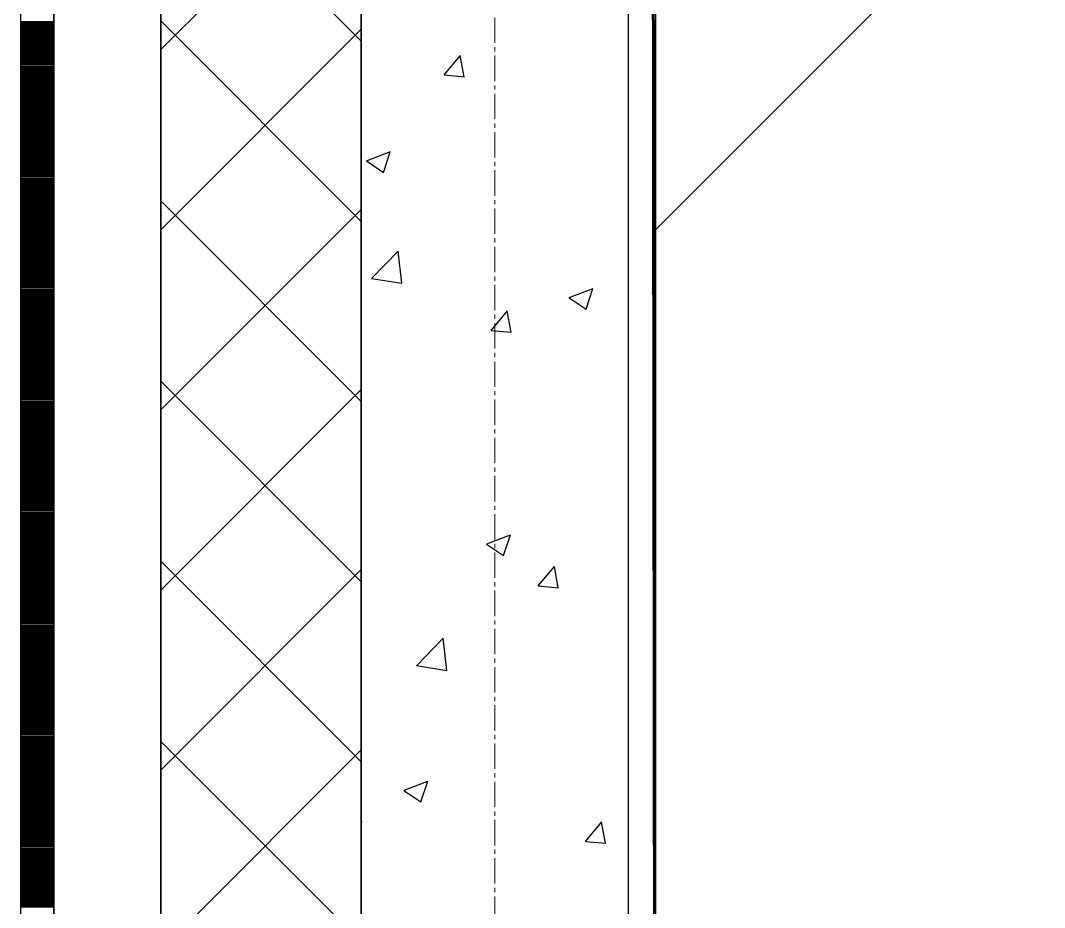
# Model space of a CAD drawing. Header units: millimetres. Extents: x 538266 to 1167394, y 114608 to 637157.
# Drawn here: x 1046079 to 1046845, y 524743 to 525406 of the extents above; entities that cross this region are included whole.
import ezdxf

# ---------------------------------------------------------------- set-up
doc = ezdxf.new("R2010")
doc.units = ezdxf.units.MM
doc.linetypes.add('CENTER2', pattern=[28.575, 19.05, -3.175, 3.175, -3.175])
doc.linetypes.add('DASHED', pattern=[19.05, 12.7, -6.35])
for name, color, linetype, lineweight in [('0) шт стен 3 эт', 150, 'Continuous', 60), ('АР_Стены ПЕНОблок', 52, 'Continuous', 20), ('АР_Тонкая', 254, 'Continuous', 5), ('АР_Утеплитель', 31, 'Continuous', 0), ('АР_Штриховка', 8, 'Continuous', 0)]:
    doc.layers.add(name, color=color, linetype=linetype, lineweight=lineweight)
doc.layers.add('АР_Делит', color=120, linetype='Continuous', lineweight=0, plot=False)
doc.layers.add('РД_Оси_100', color=7, linetype='Continuous', lineweight=0, true_color=0x525252)
doc.layers.add('ФВ-5', color=7, linetype='Continuous')

# ---------------------------------------------------------------- blocks, each defined once
blk = doc.blocks.new('СОШ_2200_АР_ОСИ_М100_28.05.24')
at = {"layer": 'АР_Делит', "color": 251, "linetype": 'DASHED', "true_color": 0x636466}
blk.add_lwpolyline([(114955, 135155), (114955, -355), (93595.036, -355), (93595.036, 13855), (94145, 13855), (94145, 68320), (66055, 68320), (66055, 13857.73), (83455, 13857.73), (83455, -355), (45245, -355), (45245, 13145), (44695, 13145), (44695, 26755), (45245, 26755), (45245, 68320), (20455, 68320), (20455, 26755), (27955, 26755), (27955, 13145), (-355, 13145), (-355, 100855)], dxfattribs=at)
at = {"layer": 'РД_Оси_100', "color": 251, "linetype": 'CENTER2', "true_color": 0x636466}
blk.add_line((0, -6155), (0, 139938.679), dxfattribs=at)
blk = doc.blocks.new('3_этаж1')
at = {"layer": 'АР_Стены ПЕНОблок', "color": 18, "linetype": 'Continuous', "lineweight": 25, "true_color": 0x000000}
for p, q in [((684283.57, 587568.74), (684283.57, 511368.74)), ((684483.57, 511368.74), (684483.57, 587568.74))]:
    blk.add_line(p, q, dxfattribs=at)
at = {"layer": 'АР_Тонкая', "color": 18, "linetype": 'Continuous', "lineweight": 25, "true_color": 0x000000}
for p, q in [((684028.57, 587568.74), (684028.57, 511368.74)), ((684053.57, 587568.74), (684053.57, 511368.74)), ((684053.57, 511368.74), (684053.57, 587568.74)), ((684133.57, 511368.74), (684133.57, 587568.74))]:
    blk.add_line(p, q, dxfattribs=at)
at = {"layer": 'АР_Утеплитель', "color": 18, "linetype": 'Continuous', "lineweight": 25, "true_color": 0x000000}
for p, q in [((684133.57, 587568.74), (684133.57, 511368.74)), ((684283.57, 511368.74), (684283.57, 587568.74))]:
    blk.add_line(p, q, dxfattribs=at)
at = {"layer": 'АР_Штриховка', "color": 18, "linetype": 'Continuous', "lineweight": 25, "true_color": 0x000000}
for p, q in [((684283.57, 525390.75), (684133.57, 525540.75)), ((684133.57, 525384.47), (684283.57, 525534.47)), ((684028.57, 525405.49), (684053.57, 525405.49)), ((684028.57, 525404.49), (684053.57, 525404.49)), ((684028.57, 525403.49), (684053.57, 525403.49)), ((684028.57, 525402.49), (684053.57, 525402.49)), ((684028.57, 525401.49), (684053.57, 525401.49)), ((684028.57, 525400.49), (684053.57, 525400.49)), ((684283.57, 525256.05), (684133.57, 525406.05)), ((684133.57, 525249.76), (684283.57, 525399.76)), ((684028.57, 525399.49), (684053.57, 525399.49)), ((684028.57, 525398.49), (684053.57, 525398.49)), ((684028.57, 525397.49), (684053.57, 525397.49)), ((684028.57, 525396.49), (684053.57, 525396.49)), ((684028.57, 525395.49), (684053.57, 525395.49)), ((684028.57, 525394.49), (684053.57, 525394.49)), ((684028.57, 525393.49), (684053.57, 525393.49)), ((684028.57, 525392.49), (684053.57, 525392.49)), ((684028.57, 525391.49), (684053.57, 525391.49)), ((684028.57, 525390.49), (684053.57, 525390.49)), ((684028.57, 525389.49), (684053.57, 525389.49)), ((684028.57, 525388.49), (684053.57, 525388.49)), ((684028.57, 525387.49), (684053.57, 525387.49)), ((684028.57, 525386.49), (684053.57, 525386.49)), ((684028.57, 525385.49), (684053.57, 525385.49)), ((684028.57, 525384.49), (684053.57, 525384.49)), ((684028.57, 525383.49), (684053.57, 525383.49)), ((684028.57, 525382.49), (684053.57, 525382.49)), ((684028.57, 525381.49), (684053.57, 525381.49)), ((684028.57, 525380.49), (684053.57, 525380.49)), ((684028.57, 525379.49), (684053.57, 525379.49)), ((684028.57, 525378.49), (684053.57, 525378.49)), ((684028.57, 525377.49), (684053.57, 525377.49)), ((684345.46, 525365.54), (684357.71, 525380.13)), ((684360.43, 525364.16), (684357.49, 525380.08)), ((684028.57, 525376.49), (684053.57, 525376.49)), ((684028.57, 525375.49), (684053.57, 525375.49)), ((684028.57, 525374.49), (684053.57, 525374.49)), ((684028.57, 525373.49), (684053.57, 525373.49)), ((684028.57, 525372.49), (684053.57, 525372.49)), ((684028.57, 525371.49), (684053.57, 525371.49)), ((684028.57, 525370.49), (684053.57, 525370.49)), ((684028.57, 525369.49), (684053.57, 525369.49)), ((684028.57, 525368.49), (684053.57, 525368.49)), ((684028.57, 525367.49), (684053.57, 525367.49)), ((684028.57, 525366.49), (684053.57, 525366.49)), ((684028.57, 525365.49), (684053.57, 525365.49)), ((684028.57, 525364.49), (684053.57, 525364.49)), ((684028.57, 525363.49), (684053.57, 525363.49)), ((684028.57, 525362.49), (684053.57, 525362.49)), ((684028.57, 525361.49), (684053.57, 525361.49)), ((684345.46, 525365.53), (684360.65, 525364.2)), ((684028.57, 525360.49), (684053.57, 525360.49)), ((684028.57, 525359.49), (684053.57, 525359.49)), ((684028.57, 525358.49), (684053.57, 525358.49)), ((684028.57, 525357.49), (684053.57, 525357.49)), ((684028.57, 525356.49), (684053.57, 525356.49)), ((684028.57, 525355.49), (684053.57, 525355.49)), ((684028.57, 525354.49), (684053.57, 525354.49)), ((684028.57, 525353.49), (684053.57, 525353.49)), ((684028.57, 525352.49), (684053.57, 525352.49)), ((684028.57, 525351.49), (684053.57, 525351.49)), ((684028.57, 525350.49), (684053.57, 525350.49)), ((684028.57, 525349.49), (684053.57, 525349.49)), ((684028.57, 525348.49), (684053.57, 525348.49)), ((684028.57, 525347.49), (684053.57, 525347.49)), ((684028.57, 525346.49), (684053.57, 525346.49)), ((684028.57, 525345.49), (684053.57, 525345.49)), ((684028.57, 525344.49), (684053.57, 525344.49)), ((684028.57, 525343.49), (684053.57, 525343.49)), ((684028.57, 525342.49), (684053.57, 525342.49)), ((684028.57, 525341.49), (684053.57, 525341.49)), ((684028.57, 525340.49), (684053.57, 525340.49)), ((684028.57, 525339.49), (684053.57, 525339.49)), ((684028.57, 525338.49), (684053.57, 525338.49)), ((684028.57, 525337.49), (684053.57, 525337.49)), ((684028.57, 525336.49), (684053.57, 525336.49)), ((684028.57, 525335.49), (684053.57, 525335.49)), ((684028.57, 525334.49), (684053.57, 525334.49)), ((684028.57, 525333.49), (684053.57, 525333.49)), ((684028.57, 525332.49), (684053.57, 525332.49)), ((684028.57, 525331.49), (684053.57, 525331.49)), ((684028.57, 525330.49), (684053.57, 525330.49)), ((684028.57, 525329.49), (684053.57, 525329.49)), ((684028.57, 525328.49), (684053.57, 525328.49)), ((684028.57, 525327.49), (684053.57, 525327.49)), ((684028.57, 525326.49), (684053.57, 525326.49)), ((684028.57, 525325.49), (684053.57, 525325.49)), ((684028.57, 525324.49), (684053.57, 525324.49)), ((684028.57, 525323.49), (684053.57, 525323.49)), ((684028.57, 525322.49), (684053.57, 525322.49)), ((684028.57, 525321.49), (684053.57, 525321.49)), ((684028.57, 525320.49), (684053.57, 525320.49)), ((684028.57, 525319.49), (684053.57, 525319.49)), ((684028.57, 525318.49), (684053.57, 525318.49)), ((684028.57, 525317.49), (684053.57, 525317.49)), ((684028.57, 525316.49), (684053.57, 525316.49)), ((684028.57, 525315.49), (684053.57, 525315.49)), ((684028.57, 525314.49), (684053.57, 525314.49)), ((684028.57, 525313.49), (684053.57, 525313.49)), ((684028.57, 525312.49), (684053.57, 525312.49)), ((684028.57, 525311.49), (684053.57, 525311.49)), ((684028.57, 525310.49), (684053.57, 525310.49)), ((684028.57, 525309.49), (684053.57, 525309.49)), ((684028.57, 525308.49), (684053.57, 525308.49)), ((684287.55, 525301.4), (684305.33, 525308.23)), ((684300.11, 525292.69), (684305.26, 525308.04)), ((684028.57, 525307.49), (684053.57, 525307.49)), ((684028.57, 525306.49), (684053.57, 525306.49)), ((684028.57, 525305.49), (684053.57, 525305.49)), ((684028.57, 525304.49), (684053.57, 525304.49)), ((684028.57, 525303.49), (684053.57, 525303.49)), ((684028.57, 525302.49), (684053.57, 525302.49)), ((684028.57, 525301.49), (684053.57, 525301.49)), ((684028.57, 525300.49), (684053.57, 525300.49)), ((684287.46, 525301.21), (684300.1, 525292.69)), ((684028.57, 525299.49), (684053.57, 525299.49)), ((684028.57, 525298.49), (684053.57, 525298.49)), ((684028.57, 525297.49), (684053.57, 525297.49)), ((684028.57, 525296.49), (684053.57, 525296.49)), ((684028.57, 525295.49), (684053.57, 525295.49)), ((684028.57, 525294.49), (684053.57, 525294.49)), ((684028.57, 525293.49), (684053.57, 525293.49)), ((684028.57, 525292.49), (684053.57, 525292.49)), ((684028.57, 525291.49), (684053.57, 525291.49)), ((684028.57, 525290.49), (684053.57, 525290.49)), ((684028.57, 525289.49), (684053.57, 525289.49)), ((684028.57, 525288.49), (684053.57, 525288.49)), ((684028.57, 525287.49), (684053.57, 525287.49)), ((684028.57, 525286.49), (684053.57, 525286.49)), ((684028.57, 525285.49), (684053.57, 525285.49)), ((684028.57, 525284.49), (684053.57, 525284.49)), ((684028.57, 525283.49), (684053.57, 525283.49)), ((684028.57, 525282.49), (684053.57, 525282.49)), ((684028.57, 525281.49), (684053.57, 525281.49)), ((684028.57, 525280.49), (684053.57, 525280.49)), ((684028.57, 525279.49), (684053.57, 525279.49)), ((684028.57, 525278.49), (684053.57, 525278.49)), ((684028.57, 525277.49), (684053.57, 525277.49)), ((684028.57, 525276.49), (684053.57, 525276.49)), ((684028.57, 525275.49), (684053.57, 525275.49)), ((684028.57, 525274.49), (684053.57, 525274.49)), ((684028.57, 525273.49), (684053.57, 525273.49)), ((684028.57, 525272.49), (684053.57, 525272.49)), ((684028.57, 525271.49), (684053.57, 525271.49)), ((684028.57, 525270.49), (684053.57, 525270.49)), ((684283.57, 525121.35), (684133.57, 525271.35)), ((684028.57, 525269.49), (684053.57, 525269.49)), ((684028.57, 525268.49), (684053.57, 525268.49)), ((684028.57, 525267.49), (684053.57, 525267.49)), ((684028.57, 525266.49), (684053.57, 525266.49)), ((684028.57, 525265.49), (684053.57, 525265.49)), ((684028.57, 525264.49), (684053.57, 525264.49)), ((684028.57, 525263.49), (684053.57, 525263.49)), ((684028.57, 525262.49), (684053.57, 525262.49)), ((684133.57, 525115.06), (684283.57, 525265.06)), ((684028.57, 525261.49), (684053.57, 525261.49)), ((684028.57, 525260.49), (684053.57, 525260.49)), ((684028.57, 525259.49), (684053.57, 525259.49)), ((684028.57, 525258.49), (684053.57, 525258.49)), ((684028.57, 525257.49), (684053.57, 525257.49)), ((684028.57, 525256.49), (684053.57, 525256.49)), ((684028.57, 525255.49), (684053.57, 525255.49)), ((684028.57, 525254.49), (684053.57, 525254.49)), ((684028.57, 525253.49), (684053.57, 525253.49)), ((684028.57, 525252.49), (684053.57, 525252.49)), ((684028.57, 525251.49), (684053.57, 525251.49)), ((684028.57, 525250.49), (684053.57, 525250.49)), ((684028.57, 525249.49), (684053.57, 525249.49)), ((684028.57, 525248.49), (684053.57, 525248.49)), ((684028.57, 525247.49), (684053.57, 525247.49)), ((684028.57, 525246.49), (684053.57, 525246.49)), ((684028.57, 525245.49), (684053.57, 525245.49)), ((684028.57, 525244.49), (684053.57, 525244.49)), ((684028.57, 525243.49), (684053.57, 525243.49)), ((684028.57, 525242.49), (684053.57, 525242.49)), ((684028.57, 525241.49), (684053.57, 525241.49)), ((684028.57, 525240.49), (684053.57, 525240.49)), ((684028.57, 525239.49), (684053.57, 525239.49)), ((684028.57, 525238.49), (684053.57, 525238.49)), ((684028.57, 525237.49), (684053.57, 525237.49)), ((684028.57, 525236.49), (684053.57, 525236.49)), ((684028.57, 525235.49), (684053.57, 525235.49)), ((684028.57, 525234.49), (684053.57, 525234.49)), ((684028.57, 525233.49), (684053.57, 525233.49)), ((684028.57, 525232.49), (684053.57, 525232.49)), ((684028.57, 525231.49), (684053.57, 525231.49)), ((684291.27, 525213.25), (684311.06, 525233.87)), ((684313.82, 525209.74), (684311.02, 525233.86)), ((684028.57, 525230.49), (684053.57, 525230.49)), ((684028.57, 525229.49), (684053.57, 525229.49)), ((684028.57, 525228.49), (684053.57, 525228.49)), ((684028.57, 525227.49), (684053.57, 525227.49)), ((684028.57, 525226.49), (684053.57, 525226.49)), ((684028.57, 525225.49), (684053.57, 525225.49)), ((684028.57, 525224.49), (684053.57, 525224.49)), ((684028.57, 525223.49), (684053.57, 525223.49)), ((684028.57, 525222.49), (684053.57, 525222.49)), ((684028.57, 525221.49), (684053.57, 525221.49)), ((684028.57, 525220.49), (684053.57, 525220.49)), ((684028.57, 525219.49), (684053.57, 525219.49)), ((684028.57, 525218.49), (684053.57, 525218.49)), ((684028.57, 525217.49), (684053.57, 525217.49)), ((684028.57, 525216.49), (684053.57, 525216.49)), ((684028.57, 525215.49), (684053.57, 525215.49)), ((684028.57, 525214.49), (684053.57, 525214.49)), ((684028.57, 525213.49), (684053.57, 525213.49)), ((684028.57, 525212.49), (684053.57, 525212.49)), ((684028.57, 525211.49), (684053.57, 525211.49)), ((684028.57, 525210.49), (684053.57, 525210.49)), ((684028.57, 525209.49), (684053.57, 525209.49)), ((684028.57, 525208.49), (684053.57, 525208.49)), ((684291.24, 525213.31), (684313.83, 525209.8)), ((684028.57, 525207.49), (684053.57, 525207.49)), ((684028.57, 525206.49), (684053.57, 525206.49)), ((684028.57, 525205.49), (684053.57, 525205.49)), ((684028.57, 525204.49), (684053.57, 525204.49)), ((684028.57, 525203.49), (684053.57, 525203.49)), ((684028.57, 525202.49), (684053.57, 525202.49)), ((684028.57, 525201.49), (684053.57, 525201.49)), ((684439.16, 525199.13), (684456.95, 525205.96)), ((684451.72, 525190.42), (684456.87, 525205.77)), ((684028.57, 525200.49), (684053.57, 525200.49)), ((684028.57, 525199.49), (684053.57, 525199.49)), ((684028.57, 525198.49), (684053.57, 525198.49)), ((684028.57, 525197.49), (684053.57, 525197.49)), ((684028.57, 525196.49), (684053.57, 525196.49)), ((684028.57, 525195.49), (684053.57, 525195.49)), ((684028.57, 525194.49), (684053.57, 525194.49)), ((684028.57, 525193.49), (684053.57, 525193.49)), ((684439.08, 525198.95), (684451.71, 525190.43)), ((684028.57, 525192.49), (684053.57, 525192.49)), ((684028.57, 525191.49), (684053.57, 525191.49)), ((684028.57, 525190.49), (684053.57, 525190.49)), ((684028.57, 525189.49), (684053.57, 525189.49)), ((684028.57, 525188.49), (684053.57, 525188.49)), ((684028.57, 525187.49), (684053.57, 525187.49)), ((684028.57, 525186.49), (684053.57, 525186.49)), ((684028.57, 525185.49), (684053.57, 525185.49)), ((684380.71, 525174.48), (684392.95, 525189.07)), ((684395.67, 525173.1), (684392.73, 525189.02)), ((684028.57, 525184.49), (684053.57, 525184.49)), ((684028.57, 525183.49), (684053.57, 525183.49)), ((684028.57, 525182.49), (684053.57, 525182.49)), ((684028.57, 525181.49), (684053.57, 525181.49)), ((684028.57, 525180.49), (684053.57, 525180.49)), ((684028.57, 525179.49), (684053.57, 525179.49)), ((684028.57, 525178.49), (684053.57, 525178.49)), ((684028.57, 525177.49), (684053.57, 525177.49)), ((684028.57, 525176.49), (684053.57, 525176.49)), ((684028.57, 525175.49), (684053.57, 525175.49)), ((684028.57, 525174.49), (684053.57, 525174.49)), ((684028.57, 525173.49), (684053.57, 525173.49)), ((684028.57, 525172.49), (684053.57, 525172.49)), ((684028.57, 525171.49), (684053.57, 525171.49)), ((684028.57, 525170.49), (684053.57, 525170.49)), ((684380.71, 525174.47), (684395.89, 525173.14)), ((684028.57, 525169.49), (684053.57, 525169.49)), ((684028.57, 525168.49), (684053.57, 525168.49)), ((684028.57, 525167.49), (684053.57, 525167.49)), ((684028.57, 525166.49), (684053.57, 525166.49)), ((684028.57, 525165.49), (684053.57, 525165.49)), ((684028.57, 525164.49), (684053.57, 525164.49)), ((684028.57, 525163.49), (684053.57, 525163.49)), ((684028.57, 525162.49), (684053.57, 525162.49)), ((684028.57, 525161.49), (684053.57, 525161.49)), ((684028.57, 525160.49), (684053.57, 525160.49)), ((684028.57, 525159.49), (684053.57, 525159.49)), ((684028.57, 525158.49), (684053.57, 525158.49)), ((684028.57, 525157.49), (684053.57, 525157.49)), ((684028.57, 525156.49), (684053.57, 525156.49)), ((684028.57, 525155.49), (684053.57, 525155.49)), ((684028.57, 525154.49), (684053.57, 525154.49)), ((684028.57, 525153.49), (684053.57, 525153.49)), ((684028.57, 525152.49), (684053.57, 525152.49)), ((684028.57, 525151.49), (684053.57, 525151.49)), ((684028.57, 525150.49), (684053.57, 525150.49)), ((684028.57, 525149.49), (684053.57, 525149.49)), ((684028.57, 525148.49), (684053.57, 525148.49)), ((684028.57, 525147.49), (684053.57, 525147.49)), ((684028.57, 525146.49), (684053.57, 525146.49)), ((684028.57, 525145.49), (684053.57, 525145.49)), ((684028.57, 525144.49), (684053.57, 525144.49)), ((684028.57, 525143.49), (684053.57, 525143.49)), ((684028.57, 525142.49), (684053.57, 525142.49)), ((684028.57, 525141.49), (684053.57, 525141.49)), ((684028.57, 525140.49), (684053.57, 525140.49)), ((684028.57, 525139.49), (684053.57, 525139.49)), ((684028.57, 525138.49), (684053.57, 525138.49)), ((684028.57, 525137.49), (684053.57, 525137.49)), ((684028.57, 525136.49), (684053.57, 525136.49)), ((684028.57, 525135.49), (684053.57, 525135.49)), ((684028.57, 525134.49), (684053.57, 525134.49)), ((684028.57, 525133.49), (684053.57, 525133.49)), ((684028.57, 525132.49), (684053.57, 525132.49)), ((684283.57, 524986.64), (684133.57, 525136.64)), ((684028.57, 525131.49), (684053.57, 525131.49)), ((684028.57, 525130.49), (684053.57, 525130.49)), ((684028.57, 525129.49), (684053.57, 525129.49)), ((684028.57, 525128.49), (684053.57, 525128.49)), ((684028.57, 525127.49), (684053.57, 525127.49)), ((684028.57, 525126.49), (684053.57, 525126.49)), ((684028.57, 525125.49), (684053.57, 525125.49)), ((684028.57, 525124.49), (684053.57, 525124.49)), ((684133.57, 524980.36), (684283.57, 525130.36)), ((684028.57, 525123.49), (684053.57, 525123.49)), ((684028.57, 525122.49), (684053.57, 525122.49)), ((684028.57, 525121.49), (684053.57, 525121.49)), ((684028.57, 525120.49), (684053.57, 525120.49)), ((684028.57, 525119.49), (684053.57, 525119.49)), ((684028.57, 525118.49), (684053.57, 525118.49)), ((684028.57, 525117.49), (684053.57, 525117.49)), ((684028.57, 525116.49), (684053.57, 525116.49)), ((684028.57, 525115.49), (684053.57, 525115.49)), ((684028.57, 525114.49), (684053.57, 525114.49)), ((684028.57, 525113.49), (684053.57, 525113.49)), ((684028.57, 525112.49), (684053.57, 525112.49)), ((684028.57, 525111.49), (684053.57, 525111.49)), ((684028.57, 525110.49), (684053.57, 525110.49)), ((684028.57, 525109.49), (684053.57, 525109.49)), ((684028.57, 525108.49), (684053.57, 525108.49)), ((684028.57, 525107.49), (684053.57, 525107.49)), ((684028.57, 525106.49), (684053.57, 525106.49)), ((684028.57, 525105.49), (684053.57, 525105.49)), ((684028.57, 525104.49), (684053.57, 525104.49)), ((684028.57, 525103.49), (684053.57, 525103.49)), ((684028.57, 525102.49), (684053.57, 525102.49)), ((684028.57, 525101.49), (684053.57, 525101.49)), ((684028.57, 525100.49), (684053.57, 525100.49)), ((684028.57, 525099.49), (684053.57, 525099.49)), ((684028.57, 525098.49), (684053.57, 525098.49)), ((684028.57, 525097.49), (684053.57, 525097.49)), ((684028.57, 525096.49), (684053.57, 525096.49)), ((684028.57, 525095.49), (684053.57, 525095.49)), ((684028.57, 525094.49), (684053.57, 525094.49)), ((684028.57, 525093.49), (684053.57, 525093.49)), ((684028.57, 525092.49), (684053.57, 525092.49)), ((684028.57, 525091.49), (684053.57, 525091.49)), ((684028.57, 525090.49), (684053.57, 525090.49)), ((684028.57, 525089.49), (684053.57, 525089.49)), ((684028.57, 525088.49), (684053.57, 525088.49)), ((684028.57, 525087.49), (684053.57, 525087.49)), ((684028.57, 525086.49), (684053.57, 525086.49)), ((684028.57, 525085.49), (684053.57, 525085.49)), ((684028.57, 525084.49), (684053.57, 525084.49)), ((684028.57, 525083.49), (684053.57, 525083.49)), ((684028.57, 525082.49), (684053.57, 525082.49)), ((684028.57, 525081.49), (684053.57, 525081.49)), ((684028.57, 525080.49), (684053.57, 525080.49)), ((684028.57, 525079.49), (684053.57, 525079.49)), ((684028.57, 525078.49), (684053.57, 525078.49)), ((684028.57, 525077.49), (684053.57, 525077.49)), ((684028.57, 525076.49), (684053.57, 525076.49)), ((684028.57, 525075.49), (684053.57, 525075.49)), ((684028.57, 525074.49), (684053.57, 525074.49)), ((684028.57, 525073.49), (684053.57, 525073.49)), ((684028.57, 525072.49), (684053.57, 525072.49)), ((684028.57, 525071.49), (684053.57, 525071.49)), ((684028.57, 525070.49), (684053.57, 525070.49)), ((684028.57, 525069.49), (684053.57, 525069.49)), ((684028.57, 525068.49), (684053.57, 525068.49)), ((684028.57, 525067.49), (684053.57, 525067.49)), ((684028.57, 525066.49), (684053.57, 525066.49)), ((684028.57, 525065.49), (684053.57, 525065.49)), ((684028.57, 525064.49), (684053.57, 525064.49)), ((684028.57, 525063.49), (684053.57, 525063.49)), ((684028.57, 525062.49), (684053.57, 525062.49)), ((684028.57, 525061.49), (684053.57, 525061.49)), ((684028.57, 525060.49), (684053.57, 525060.49)), ((684028.57, 525059.49), (684053.57, 525059.49)), ((684028.57, 525058.49), (684053.57, 525058.49)), ((684028.57, 525057.49), (684053.57, 525057.49)), ((684028.57, 525056.49), (684053.57, 525056.49)), ((684028.57, 525055.49), (684053.57, 525055.49)), ((684028.57, 525054.49), (684053.57, 525054.49)), ((684028.57, 525053.49), (684053.57, 525053.49)), ((684028.57, 525052.49), (684053.57, 525052.49)), ((684028.57, 525051.49), (684053.57, 525051.49)), ((684028.57, 525050.49), (684053.57, 525050.49)), ((684028.57, 525049.49), (684053.57, 525049.49)), ((684028.57, 525048.49), (684053.57, 525048.49)), ((684028.57, 525047.49), (684053.57, 525047.49)), ((684028.57, 525046.49), (684053.57, 525046.49)), ((684028.57, 525045.49), (684053.57, 525045.49)), ((684028.57, 525044.49), (684053.57, 525044.49)), ((684028.57, 525043.49), (684053.57, 525043.49)), ((684028.57, 525042.49), (684053.57, 525042.49)), ((684028.57, 525041.49), (684053.57, 525041.49)), ((684028.57, 525040.49), (684053.57, 525040.49)), ((684028.57, 525039.49), (684053.57, 525039.49)), ((684028.57, 525038.49), (684053.57, 525038.49)), ((684028.57, 525037.49), (684053.57, 525037.49)), ((684028.57, 525036.49), (684053.57, 525036.49)), ((684028.57, 525035.49), (684053.57, 525035.49)), ((684028.57, 525034.49), (684053.57, 525034.49)), ((684028.57, 525033.49), (684053.57, 525033.49)), ((684028.57, 525032.49), (684053.57, 525032.49)), ((684028.57, 525031.49), (684053.57, 525031.49)), ((684028.57, 525030.49), (684053.57, 525030.49)), ((684028.57, 525029.49), (684053.57, 525029.49)), ((684028.57, 525028.49), (684053.57, 525028.49)), ((684028.57, 525027.49), (684053.57, 525027.49)), ((684028.57, 525026.49), (684053.57, 525026.49)), ((684028.57, 525025.49), (684053.57, 525025.49)), ((684028.57, 525024.49), (684053.57, 525024.49)), ((684028.57, 525023.49), (684053.57, 525023.49)), ((684028.57, 525022.49), (684053.57, 525022.49)), ((684028.57, 525021.49), (684053.57, 525021.49)), ((684028.57, 525020.49), (684053.57, 525020.49)), ((684028.57, 525019.49), (684053.57, 525019.49)), ((684028.57, 525018.49), (684053.57, 525018.49)), ((684028.57, 525017.49), (684053.57, 525017.49)), ((684377.36, 525014.95), (684395.15, 525021.77)), ((684389.92, 525006.24), (684395.07, 525021.59)), ((684028.57, 525016.49), (684053.57, 525016.49)), ((684028.57, 525015.49), (684053.57, 525015.49)), ((684028.57, 525014.49), (684053.57, 525014.49)), ((684028.57, 525013.49), (684053.57, 525013.49)), ((684028.57, 525012.49), (684053.57, 525012.49)), ((684028.57, 525011.49), (684053.57, 525011.49)), ((684028.57, 525010.49), (684053.57, 525010.49)), ((684028.57, 525009.49), (684053.57, 525009.49)), ((684377.28, 525014.76), (684389.91, 525006.24)), ((684028.57, 525008.49), (684053.57, 525008.49)), ((684028.57, 525007.49), (684053.57, 525007.49)), ((684028.57, 525006.49), (684053.57, 525006.49)), ((684028.57, 525005.49), (684053.57, 525005.49)), ((684028.57, 525004.49), (684053.57, 525004.49)), ((684028.57, 525003.49), (684053.57, 525003.49)), ((684028.57, 525002.49), (684053.57, 525002.49)), ((684028.57, 525001.49), (684053.57, 525001.49)), ((684283.57, 524851.94), (684133.57, 525001.94)), ((684028.57, 525000.49), (684053.57, 525000.49)), ((684028.57, 524999.49), (684053.57, 524999.49)), ((684028.57, 524998.49), (684053.57, 524998.49)), ((684028.57, 524997.49), (684053.57, 524997.49)), ((684028.57, 524996.49), (684053.57, 524996.49)), ((684028.57, 524995.49), (684053.57, 524995.49)), ((684028.57, 524994.49), (684053.57, 524994.49)), ((684133.57, 524845.65), (684283.57, 524995.65)), ((684415.95, 524983.42), (684428.2, 524998.02)), ((684430.91, 524982.04), (684427.97, 524997.97)), ((684028.57, 524993.49), (684053.57, 524993.49)), ((684028.57, 524992.49), (684053.57, 524992.49)), ((684028.57, 524991.49), (684053.57, 524991.49)), ((684028.57, 524990.49), (684053.57, 524990.49)), ((684028.57, 524989.49), (684053.57, 524989.49)), ((684028.57, 524988.49), (684053.57, 524988.49)), ((684028.57, 524987.49), (684053.57, 524987.49)), ((684028.57, 524986.49), (684053.57, 524986.49)), ((684028.57, 524985.49), (684053.57, 524985.49)), ((684028.57, 524984.49), (684053.57, 524984.49)), ((684028.57, 524983.49), (684053.57, 524983.49)), ((684028.57, 524982.49), (684053.57, 524982.49)), ((684028.57, 524981.49), (684053.57, 524981.49)), ((684028.57, 524980.49), (684053.57, 524980.49)), ((684028.57, 524979.49), (684053.57, 524979.49)), ((684028.57, 524978.49), (684053.57, 524978.49)), ((684415.95, 524983.41), (684431.13, 524982.09)), ((684028.57, 524977.49), (684053.57, 524977.49)), ((684028.57, 524976.49), (684053.57, 524976.49)), ((684028.57, 524975.49), (684053.57, 524975.49)), ((684028.57, 524974.49), (684053.57, 524974.49)), ((684028.57, 524973.49), (684053.57, 524973.49)), ((684028.57, 524972.49), (684053.57, 524972.49)), ((684028.57, 524971.49), (684053.57, 524971.49)), ((684028.57, 524970.49), (684053.57, 524970.49)), ((684028.57, 524969.49), (684053.57, 524969.49)), ((684028.57, 524968.49), (684053.57, 524968.49)), ((684028.57, 524967.49), (684053.57, 524967.49)), ((684028.57, 524966.49), (684053.57, 524966.49)), ((684028.57, 524965.49), (684053.57, 524965.49)), ((684028.57, 524964.49), (684053.57, 524964.49)), ((684028.57, 524963.49), (684053.57, 524963.49)), ((684028.57, 524962.49), (684053.57, 524962.49)), ((684028.57, 524961.49), (684053.57, 524961.49)), ((684028.57, 524960.49), (684053.57, 524960.49)), ((684028.57, 524959.49), (684053.57, 524959.49)), ((684028.57, 524958.49), (684053.57, 524958.49)), ((684028.57, 524957.49), (684053.57, 524957.49)), ((684028.57, 524956.49), (684053.57, 524956.49)), ((684028.57, 524955.49), (684053.57, 524955.49)), ((684028.57, 524954.49), (684053.57, 524954.49)), ((684028.57, 524953.49), (684053.57, 524953.49)), ((684028.57, 524952.49), (684053.57, 524952.49)), ((684028.57, 524951.49), (684053.57, 524951.49)), ((684028.57, 524950.49), (684053.57, 524950.49)), ((684028.57, 524949.49), (684053.57, 524949.49)), ((684028.57, 524948.49), (684053.57, 524948.49)), ((684028.57, 524947.49), (684053.57, 524947.49)), ((684028.57, 524946.49), (684053.57, 524946.49)), ((684028.57, 524945.49), (684053.57, 524945.49)), ((684028.57, 524944.49), (684053.57, 524944.49)), ((684028.57, 524943.49), (684053.57, 524943.49)), ((684028.57, 524942.49), (684053.57, 524942.49)), ((684028.57, 524941.49), (684053.57, 524941.49)), ((684028.57, 524940.49), (684053.57, 524940.49)), ((684324.95, 524923.78), (684344.73, 524944.4)), ((684347.5, 524920.27), (684344.69, 524944.39)), ((684028.57, 524939.49), (684053.57, 524939.49)), ((684028.57, 524938.49), (684053.57, 524938.49)), ((684028.57, 524937.49), (684053.57, 524937.49)), ((684028.57, 524936.49), (684053.57, 524936.49)), ((684028.57, 524935.49), (684053.57, 524935.49)), ((684028.57, 524934.49), (684053.57, 524934.49)), ((684028.57, 524933.49), (684053.57, 524933.49)), ((684028.57, 524932.49), (684053.57, 524932.49)), ((684028.57, 524931.49), (684053.57, 524931.49)), ((684028.57, 524930.49), (684053.57, 524930.49)), ((684028.57, 524929.49), (684053.57, 524929.49)), ((684028.57, 524928.49), (684053.57, 524928.49)), ((684028.57, 524927.49), (684053.57, 524927.49)), ((684028.57, 524926.49), (684053.57, 524926.49)), ((684028.57, 524925.49), (684053.57, 524925.49)), ((684028.57, 524924.49), (684053.57, 524924.49)), ((684028.57, 524923.49), (684053.57, 524923.49)), ((684028.57, 524922.49), (684053.57, 524922.49)), ((684028.57, 524921.49), (684053.57, 524921.49)), ((684028.57, 524920.49), (684053.57, 524920.49)), ((684028.57, 524919.49), (684053.57, 524919.49)), ((684028.57, 524918.49), (684053.57, 524918.49)), ((684028.57, 524917.49), (684053.57, 524917.49)), ((684324.92, 524923.84), (684347.51, 524920.34)), ((684028.57, 524916.49), (684053.57, 524916.49)), ((684028.57, 524915.49), (684053.57, 524915.49)), ((684028.57, 524914.49), (684053.57, 524914.49)), ((684028.57, 524913.49), (684053.57, 524913.49)), ((684028.57, 524912.49), (684053.57, 524912.49)), ((684028.57, 524911.49), (684053.57, 524911.49)), ((684028.57, 524910.49), (684053.57, 524910.49)), ((684028.57, 524909.49), (684053.57, 524909.49)), ((684028.57, 524908.49), (684053.57, 524908.49)), ((684028.57, 524907.49), (684053.57, 524907.49)), ((684028.57, 524906.49), (684053.57, 524906.49)), ((684028.57, 524905.49), (684053.57, 524905.49)), ((684028.57, 524904.49), (684053.57, 524904.49)), ((684028.57, 524903.49), (684053.57, 524903.49)), ((684028.57, 524902.49), (684053.57, 524902.49)), ((684028.57, 524901.49), (684053.57, 524901.49)), ((684028.57, 524900.49), (684053.57, 524900.49)), ((684028.57, 524899.49), (684053.57, 524899.49)), ((684028.57, 524898.49), (684053.57, 524898.49)), ((684028.57, 524897.49), (684053.57, 524897.49)), ((684028.57, 524896.49), (684053.57, 524896.49)), ((684028.57, 524895.49), (684053.57, 524895.49)), ((684028.57, 524894.49), (684053.57, 524894.49)), ((684028.57, 524893.49), (684053.57, 524893.49)), ((684028.57, 524892.49), (684053.57, 524892.49)), ((684028.57, 524891.49), (684053.57, 524891.49)), ((684028.57, 524890.49), (684053.57, 524890.49)), ((684028.57, 524889.49), (684053.57, 524889.49)), ((684028.57, 524888.49), (684053.57, 524888.49)), ((684028.57, 524887.49), (684053.57, 524887.49)), ((684028.57, 524886.49), (684053.57, 524886.49)), ((684028.57, 524885.49), (684053.57, 524885.49)), ((684028.57, 524884.49), (684053.57, 524884.49)), ((684028.57, 524883.49), (684053.57, 524883.49)), ((684028.57, 524882.49), (684053.57, 524882.49)), ((684028.57, 524881.49), (684053.57, 524881.49)), ((684028.57, 524880.49), (684053.57, 524880.49)), ((684028.57, 524879.49), (684053.57, 524879.49)), ((684028.57, 524878.49), (684053.57, 524878.49)), ((684028.57, 524877.49), (684053.57, 524877.49)), ((684028.57, 524876.49), (684053.57, 524876.49)), ((684028.57, 524875.49), (684053.57, 524875.49)), ((684028.57, 524874.49), (684053.57, 524874.49)), ((684028.57, 524873.49), (684053.57, 524873.49)), ((684028.57, 524872.49), (684053.57, 524872.49)), ((684028.57, 524871.49), (684053.57, 524871.49)), ((684028.57, 524870.49), (684053.57, 524870.49)), ((684028.57, 524869.49), (684053.57, 524869.49)), ((684028.57, 524868.49), (684053.57, 524868.49)), ((684028.57, 524867.49), (684053.57, 524867.49)), ((684028.57, 524866.49), (684053.57, 524866.49)), ((684028.57, 524865.49), (684053.57, 524865.49)), ((684028.57, 524864.49), (684053.57, 524864.49)), ((684028.57, 524863.49), (684053.57, 524863.49)), ((684283.57, 524717.24), (684133.57, 524867.24)), ((684028.57, 524862.49), (684053.57, 524862.49)), ((684028.57, 524861.49), (684053.57, 524861.49)), ((684028.57, 524860.49), (684053.57, 524860.49)), ((684028.57, 524859.49), (684053.57, 524859.49)), ((684028.57, 524858.49), (684053.57, 524858.49)), ((684028.57, 524857.49), (684053.57, 524857.49)), ((684028.57, 524856.49), (684053.57, 524856.49)), ((684133.57, 524710.95), (684283.57, 524860.95)), ((684028.57, 524855.49), (684053.57, 524855.49)), ((684028.57, 524854.49), (684053.57, 524854.49)), ((684028.57, 524853.49), (684053.57, 524853.49)), ((684028.57, 524852.49), (684053.57, 524852.49)), ((684028.57, 524851.49), (684053.57, 524851.49)), ((684028.57, 524850.49), (684053.57, 524850.49)), ((684028.57, 524849.49), (684053.57, 524849.49)), ((684028.57, 524848.49), (684053.57, 524848.49)), ((684028.57, 524847.49), (684053.57, 524847.49)), ((684028.57, 524846.49), (684053.57, 524846.49)), ((684028.57, 524845.49), (684053.57, 524845.49)), ((684028.57, 524844.49), (684053.57, 524844.49)), ((684028.57, 524843.49), (684053.57, 524843.49)), ((684028.57, 524842.49), (684053.57, 524842.49)), ((684028.57, 524841.49), (684053.57, 524841.49)), ((684028.57, 524840.49), (684053.57, 524840.49)), ((684028.57, 524839.49), (684053.57, 524839.49)), ((684028.57, 524838.49), (684053.57, 524838.49)), ((684028.57, 524837.49), (684053.57, 524837.49)), ((684028.57, 524836.49), (684053.57, 524836.49)), ((684028.57, 524835.49), (684053.57, 524835.49)), ((684028.57, 524834.49), (684053.57, 524834.49)), ((684028.57, 524833.49), (684053.57, 524833.49)), ((684315.56, 524830.76), (684333.34, 524837.58)), ((684328.12, 524822.05), (684333.27, 524837.4)), ((684028.57, 524832.49), (684053.57, 524832.49)), ((684028.57, 524831.49), (684053.57, 524831.49)), ((684028.57, 524830.49), (684053.57, 524830.49)), ((684028.57, 524829.49), (684053.57, 524829.49)), ((684028.57, 524828.49), (684053.57, 524828.49)), ((684028.57, 524827.49), (684053.57, 524827.49)), ((684028.57, 524826.49), (684053.57, 524826.49)), ((684028.57, 524825.49), (684053.57, 524825.49)), ((684315.47, 524830.57), (684328.11, 524822.05)), ((684028.57, 524824.49), (684053.57, 524824.49)), ((684028.57, 524823.49), (684053.57, 524823.49)), ((684028.57, 524822.49), (684053.57, 524822.49)), ((684028.57, 524821.49), (684053.57, 524821.49)), ((684028.57, 524820.49), (684053.57, 524820.49)), ((684028.57, 524819.49), (684053.57, 524819.49)), ((684028.57, 524818.49), (684053.57, 524818.49)), ((684028.57, 524817.49), (684053.57, 524817.49)), ((684028.57, 524816.49), (684053.57, 524816.49)), ((684028.57, 524815.49), (684053.57, 524815.49)), ((684028.57, 524814.49), (684053.57, 524814.49)), ((684028.57, 524813.49), (684053.57, 524813.49)), ((684028.57, 524812.49), (684053.57, 524812.49)), ((684028.57, 524811.49), (684053.57, 524811.49)), ((684028.57, 524810.49), (684053.57, 524810.49)), ((684028.57, 524809.49), (684053.57, 524809.49)), ((684028.57, 524808.49), (684053.57, 524808.49)), ((684028.57, 524807.49), (684053.57, 524807.49)), ((684028.57, 524806.49), (684053.57, 524806.49)), ((684028.57, 524805.49), (684053.57, 524805.49)), ((684028.57, 524804.49), (684053.57, 524804.49)), ((684028.57, 524803.49), (684053.57, 524803.49)), ((684028.57, 524802.49), (684053.57, 524802.49)), ((684283.97, 524806.93), (684283.57, 524809.08)), ((684283.57, 524807.02), (684284.19, 524806.97)), ((684451.19, 524792.37), (684463.44, 524806.96)), ((684466.15, 524790.99), (684463.22, 524806.91)), ((684028.57, 524801.49), (684053.57, 524801.49)), ((684028.57, 524800.49), (684053.57, 524800.49)), ((684028.57, 524799.49), (684053.57, 524799.49)), ((684028.57, 524798.49), (684053.57, 524798.49)), ((684028.57, 524797.49), (684053.57, 524797.49)), ((684028.57, 524796.49), (684053.57, 524796.49)), ((684028.57, 524795.49), (684053.57, 524795.49)), ((684028.57, 524794.49), (684053.57, 524794.49)), ((684028.57, 524793.49), (684053.57, 524793.49)), ((684028.57, 524792.49), (684053.57, 524792.49)), ((684028.57, 524791.49), (684053.57, 524791.49)), ((684028.57, 524790.49), (684053.57, 524790.49)), ((684028.57, 524789.49), (684053.57, 524789.49)), ((684028.57, 524788.49), (684053.57, 524788.49)), ((684028.57, 524787.49), (684053.57, 524787.49)), ((684451.19, 524792.36), (684466.38, 524791.03)), ((684028.57, 524786.49), (684053.57, 524786.49)), ((684028.57, 524785.49), (684053.57, 524785.49)), ((684028.57, 524784.49), (684053.57, 524784.49)), ((684028.57, 524783.49), (684053.57, 524783.49)), ((684028.57, 524782.49), (684053.57, 524782.49)), ((684028.57, 524781.49), (684053.57, 524781.49)), ((684028.57, 524780.49), (684053.57, 524780.49)), ((684028.57, 524779.49), (684053.57, 524779.49)), ((684028.57, 524778.49), (684053.57, 524778.49)), ((684028.57, 524777.49), (684053.57, 524777.49)), ((684028.57, 524776.49), (684053.57, 524776.49)), ((684028.57, 524775.49), (684053.57, 524775.49)), ((684028.57, 524774.49), (684053.57, 524774.49)), ((684028.57, 524773.49), (684053.57, 524773.49)), ((684028.57, 524772.49), (684053.57, 524772.49)), ((684028.57, 524771.49), (684053.57, 524771.49)), ((684028.57, 524770.49), (684053.57, 524770.49)), ((684028.57, 524769.49), (684053.57, 524769.49)), ((684028.57, 524768.49), (684053.57, 524768.49)), ((684028.57, 524767.49), (684053.57, 524767.49)), ((684028.57, 524766.49), (684053.57, 524766.49)), ((684028.57, 524765.49), (684053.57, 524765.49)), ((684028.57, 524764.49), (684053.57, 524764.49)), ((684028.57, 524763.49), (684053.57, 524763.49)), ((684028.57, 524762.49), (684053.57, 524762.49)), ((684028.57, 524761.49), (684053.57, 524761.49)), ((684028.57, 524760.49), (684053.57, 524760.49)), ((684028.57, 524759.49), (684053.57, 524759.49)), ((684028.57, 524758.49), (684053.57, 524758.49)), ((684028.57, 524757.49), (684053.57, 524757.49)), ((684028.57, 524756.49), (684053.57, 524756.49)), ((684028.57, 524755.49), (684053.57, 524755.49)), ((684028.57, 524754.49), (684053.57, 524754.49)), ((684028.57, 524753.49), (684053.57, 524753.49)), ((684028.57, 524752.49), (684053.57, 524752.49)), ((684028.57, 524751.49), (684053.57, 524751.49)), ((684028.57, 524750.49), (684053.57, 524750.49)), ((684028.57, 524749.49), (684053.57, 524749.49)), ((684028.57, 524748.49), (684053.57, 524748.49)), ((684028.57, 524747.49), (684053.57, 524747.49)), ((684028.57, 524746.49), (684053.57, 524746.49)), ((684028.57, 524745.49), (684053.57, 524745.49)), ((684028.57, 524744.49), (684053.57, 524744.49)), ((684028.57, 524743.49), (684053.57, 524743.49))]:
    blk.add_line(p, q, dxfattribs=at)

msp = doc.modelspace()

# ---------------------------------------------------------------- hatches: boundary and pattern name
at = {"layer": 'ФВ-5'}
h = msp.add_hatch(dxfattribs=at)
h.set_pattern_fill('ANSI31', color=3, scale=300, style=0)
h.paths.add_polyline_path([(1054123.58, 541968.74), (1046553.58, 541968.74), (1046553.58, 510388.74), (1054123.58, 510388.74)])

# ---------------------------------------------------------------- linework, layer by layer
msp.add_lwpolyline([(1054123.58, 541968.74), (1046553.58, 541968.74), (1046553.58, 510388.74), (1054123.58, 510388.74)], close=True)
at = {"layer": '0) шт стен 3 эт', "color": 2}
msp.add_lwpolyline([(1046553.58, 524068.74), (1046549.36, 527568.74)], dxfattribs=at)

# ---------------------------------------------------------------- block references
at = {"layer": '0) шт стен 3 эт', "color": 5, "lineweight": 25}
msp.add_blockref('3_этаж1', (362050.01, 0), dxfattribs=at)
at = {"layer": 'РД_Оси_100', "lineweight": 25}
msp.add_blockref('СОШ_2200_АР_ОСИ_М100_28.05.24', (1046433.58, 496768.74), dxfattribs=at)

doc.saveas('drawing.dxf')
